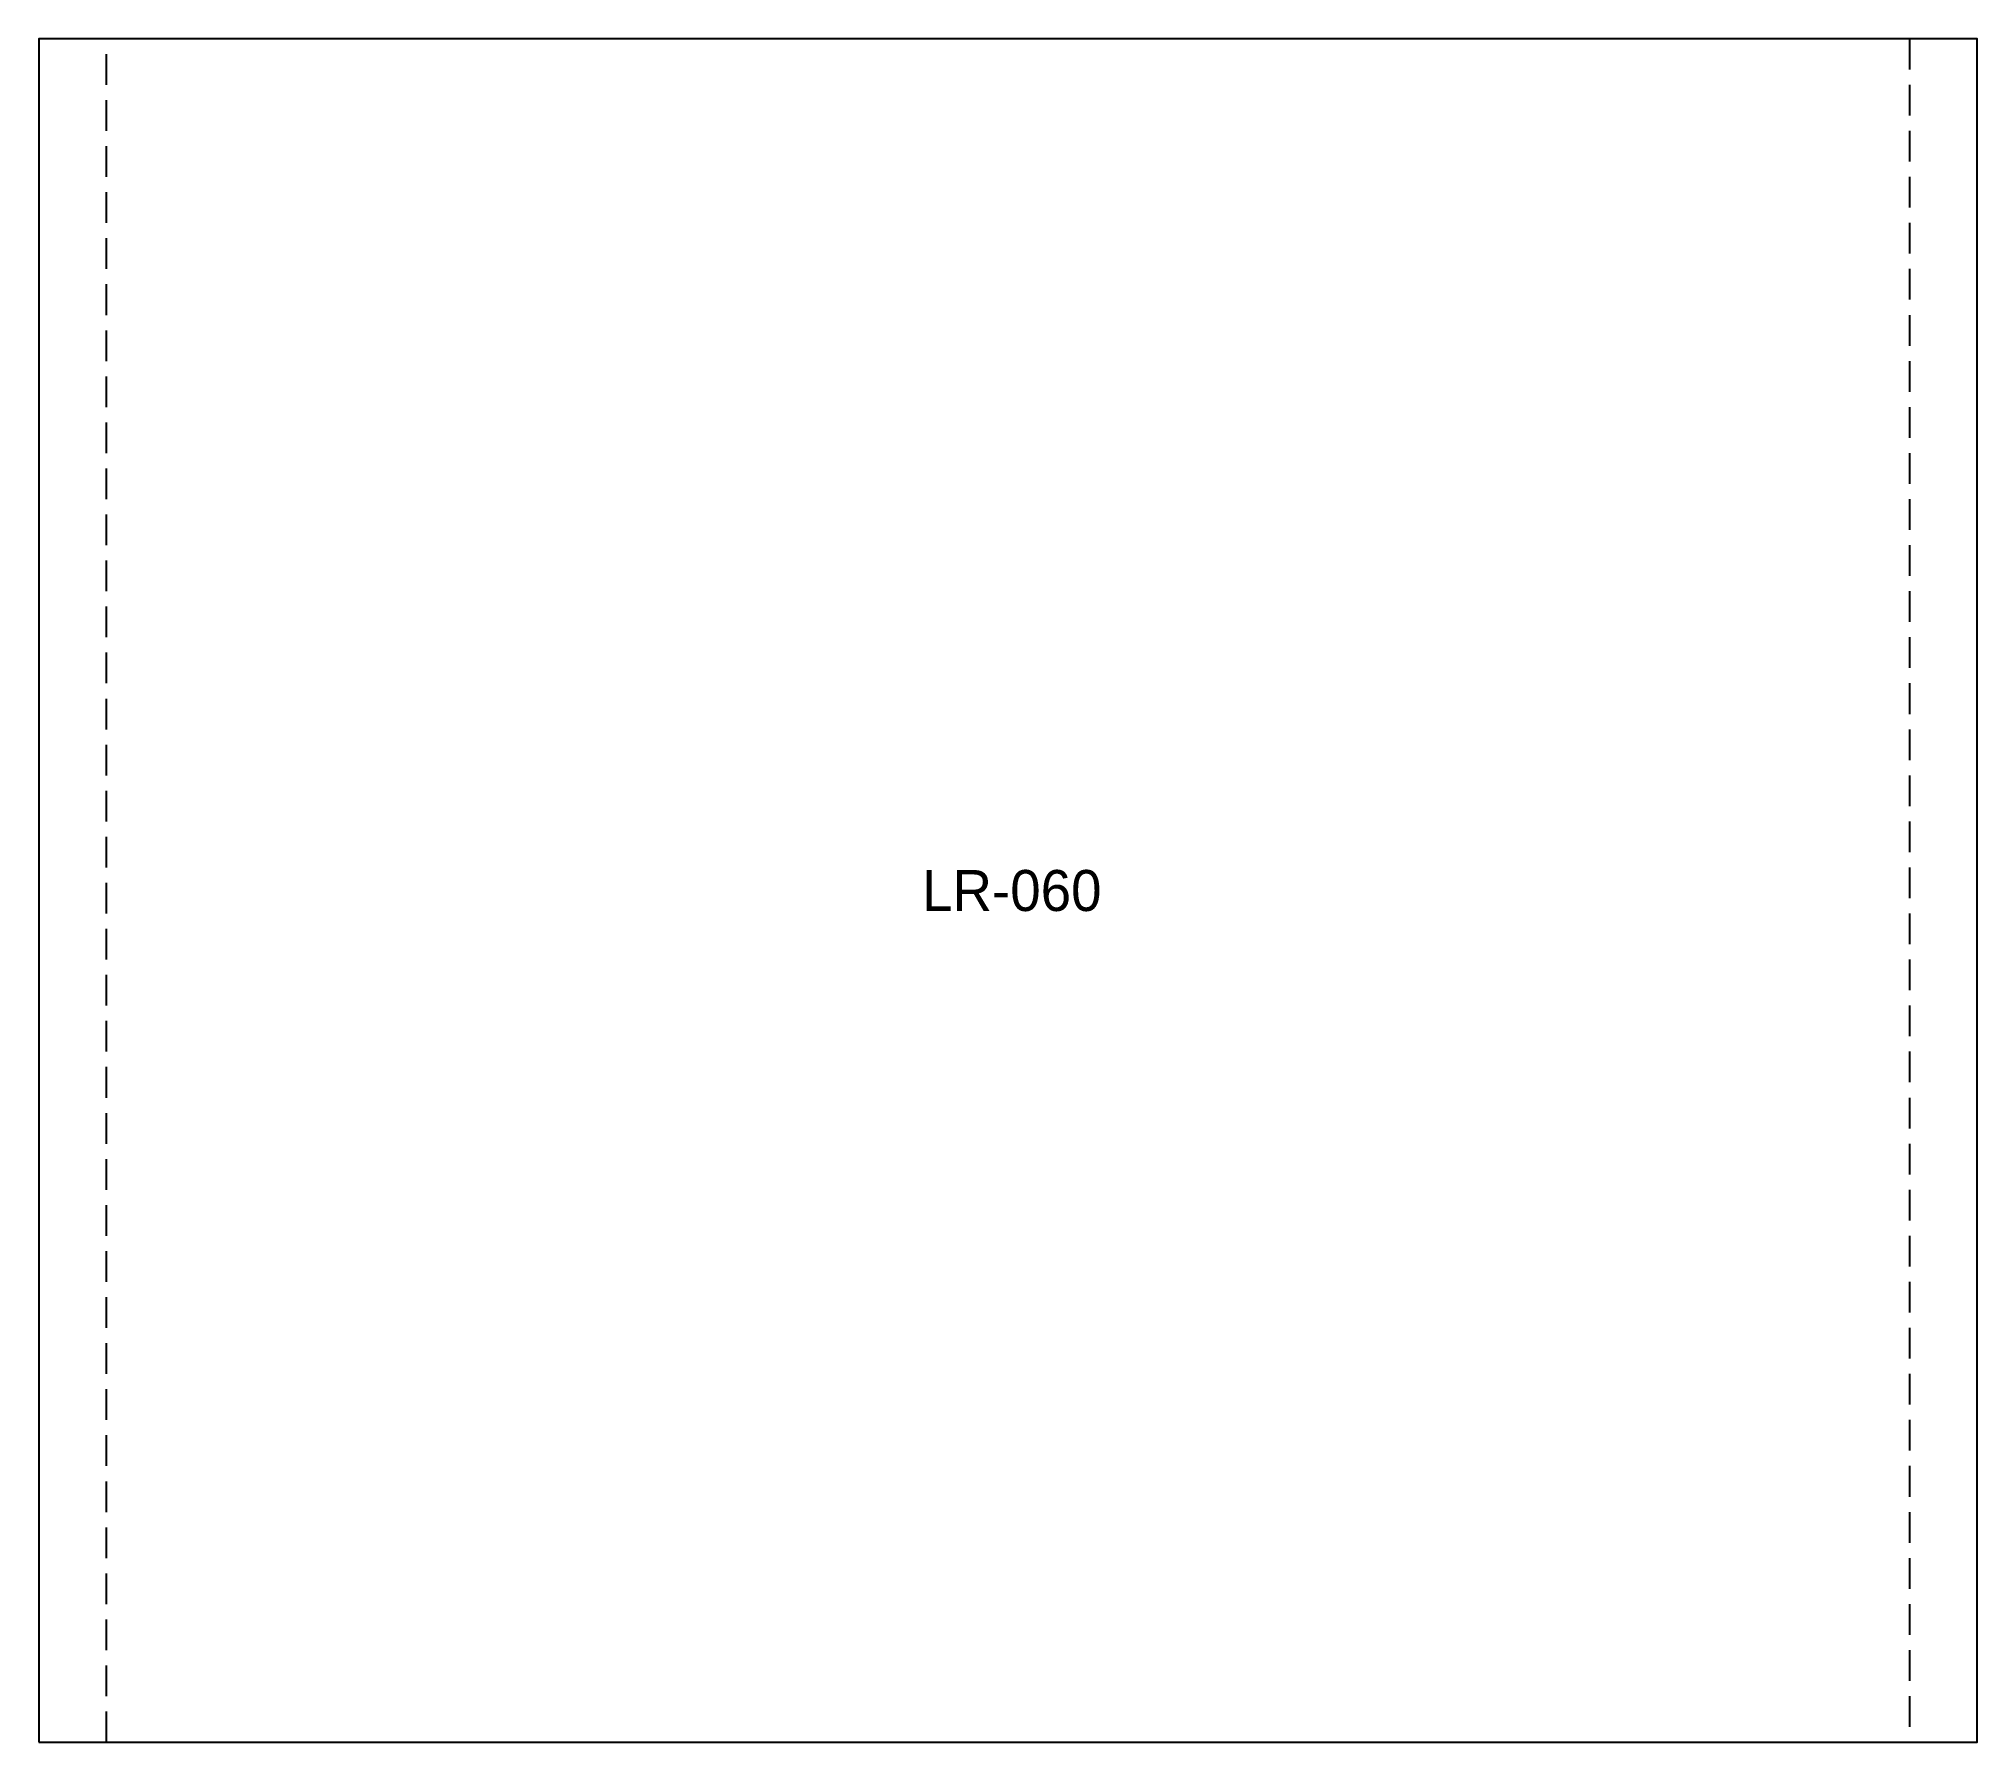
# Model space of a CAD drawing. Header units: millimetres. Extents: x 0 to 379, y 0 to 333.
import ezdxf

# ---------------------------------------------------------------- set-up
doc = ezdxf.new("R2010")
doc.units = ezdxf.units.MM
doc.linetypes.add('DASHED', pattern=[9, 6, -3])
for name, color, linetype in [('CORTE', 7, 'CONTINUOUS'), ('DOBRA_CIMA', 5, 'DASHED'), ('GRAVACAO', 3, 'CONTINUOUS')]:
    doc.layers.add(name, color=color, linetype=linetype)

msp = doc.modelspace()

# ---------------------------------------------------------------- linework, layer by layer
at = {"layer": 'CORTE'}
msp.add_lwpolyline([(0, 0), (378.9221, 0), (378.9221, 333), (0, 333)], close=True, dxfattribs=at)
at = {"layer": 'DOBRA_CIMA', "linetype": 'DASHED'}
for p, q in [((13.2305, 0), (13.2305, 333)), ((365.6916, 333), (365.6916, 0))]:
    msp.add_line(p, q, dxfattribs=at)

# ---------------------------------------------------------------- texts
at = {"layer": 'GRAVACAO'}
msp.add_text('LR-060', height=8, dxfattribs=at).set_placement((172.6611, 162.5))

doc.saveas('drawing.dxf')
